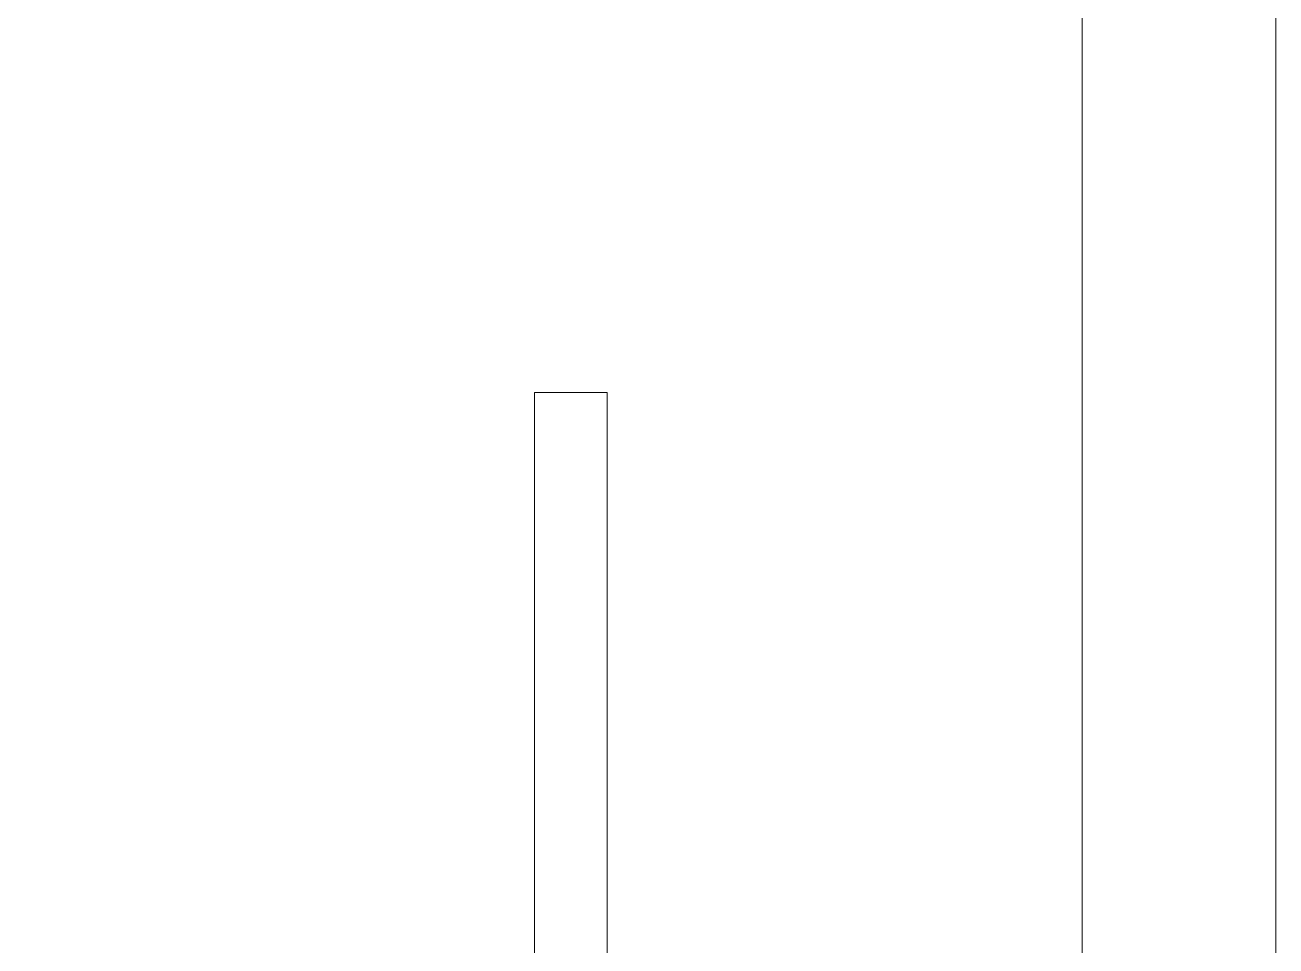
# Model space of a CAD drawing. Header units: inches. Extents: x -47 to 49, y -163 to 169.
# Drawn here: x -2.4 to 49.3, y -118.1 to -80.1 of the extents above; entities that cross this region are included whole.
import ezdxf

# ---------------------------------------------------------------- set-up
doc = ezdxf.new("R2010")
doc.units = ezdxf.units.IN
doc.header["$MEASUREMENT"] = 0
doc.layers.add('L-SITE', color=91, linetype='Continuous', lineweight=9)

msp = doc.modelspace()

# ---------------------------------------------------------------- meshes
at = {"layer": 'L-SITE'}
mesh = msp.add_polyface(dxfattribs=at)
corners = [(-38.731, -119.269, 24.042), (41.269, -119.269, 24.042), (41.269, 168.73, 24.042), (-38.731, 168.73, 24.042)]
mesh.append_faces([[corners[k] for k in face] for face in [(0, 1, 2, 3)]])
mesh = msp.add_polyface(dxfattribs=at)
corners = [(41.269, 168.73, 24.042), (41.269, -119.269, 24.042), (41.269, -119.269, 13.24), (41.269, 24.897, 13.24), (41.269, 24.897, 23.461), (41.269, 90.816, 23.461), (41.269, 90.816, 13.24), (41.269, 168.73, 13.24)]
mesh.append_faces([[corners[k] for k in face] for face in [(4, 5, 0, 1)]], dxfattribs={"vtx1": -1, "vtx3": -1})
mesh.append_faces([[corners[k] for k in face] for face in [(2, 3, 4, 1)]], dxfattribs={"vtx2": -1})
mesh.append_faces([[corners[k] for k in face] for face in [(5, 6, 7, 0)]], dxfattribs={"vtx3": -1})
mesh = msp.add_polyface(dxfattribs=at)
corners = [(-38.731, 24.897, 13.24), (41.269, 24.897, 13.24), (41.269, -119.269, 13.24), (-38.731, -119.269, 13.24)]
mesh.append_faces([[corners[k] for k in face] for face in [(0, 1, 2, 3)]])
mesh = msp.add_polyface(dxfattribs=at)
corners = [(41.269, 24.647, 24), (41.269, -119.269, 24), (49.269, -119.269, 24), (49.269, 24.647, 24)]
mesh.append_faces([[corners[k] for k in face] for face in [(0, 1, 2, 3)]])
mesh = msp.add_polyface(dxfattribs=at)
corners = [(41.269, 24.647, 13.24), (41.269, -119.269, 13.24), (41.269, -119.269, 24), (41.269, 24.647, 24)]
mesh.append_faces([[corners[k] for k in face] for face in [(0, 1, 2, 3)]])
mesh = msp.add_polyface(dxfattribs=at)
corners = [(49.269, 24.647, 13.24), (49.269, -119.269, 13.24), (41.269, -119.269, 13.24), (41.269, 24.647, 13.24)]
mesh.append_faces([[corners[k] for k in face] for face in [(0, 1, 2, 3)]])
mesh = msp.add_polyface(dxfattribs=at)
corners = [(49.269, 24.647, 24), (49.269, -119.269, 24), (49.269, -119.269, 13.24), (49.269, 24.647, 13.24)]
mesh.append_faces([[corners[k] for k in face] for face in [(0, 1, 2, 3)]])
mesh = msp.add_polyface(dxfattribs=at)
corners = [(18.665, -95.231, 21.245), (21.665, -95.231, 21.245), (21.665, -95.231, 18.245), (18.665, -95.231, 18.245)]
mesh.append_faces([[corners[k] for k in face] for face in [(0, 1, 2, 3)]])
mesh = msp.add_polyface(dxfattribs=at)
corners = [(18.665, -95.231, 18.245), (18.665, -118.908, 18.245), (18.665, -118.908, 21.245), (18.665, -95.231, 21.245)]
mesh.append_faces([[corners[k] for k in face] for face in [(0, 1, 2, 3)]])
mesh = msp.add_polyface(dxfattribs=at)
corners = [(18.665, -95.231, 21.245), (18.665, -118.908, 21.245), (21.665, -119.554, 21.245), (21.665, -95.231, 21.245)]
mesh.append_faces([[corners[k] for k in face] for face in [(0, 1, 2, 3)]])
mesh = msp.add_polyface(dxfattribs=at)
corners = [(21.665, -95.231, 18.245), (21.665, -119.554, 18.245), (18.665, -118.908, 18.245), (18.665, -95.231, 18.245)]
mesh.append_faces([[corners[k] for k in face] for face in [(0, 1, 2, 3)]])
mesh = msp.add_polyface(dxfattribs=at)
corners = [(21.665, -95.231, 21.245), (21.665, -119.554, 21.245), (21.665, -119.554, 18.245), (21.665, -95.231, 18.245)]
mesh.append_faces([[corners[k] for k in face] for face in [(0, 1, 2, 3)]])

doc.saveas('drawing.dxf')
